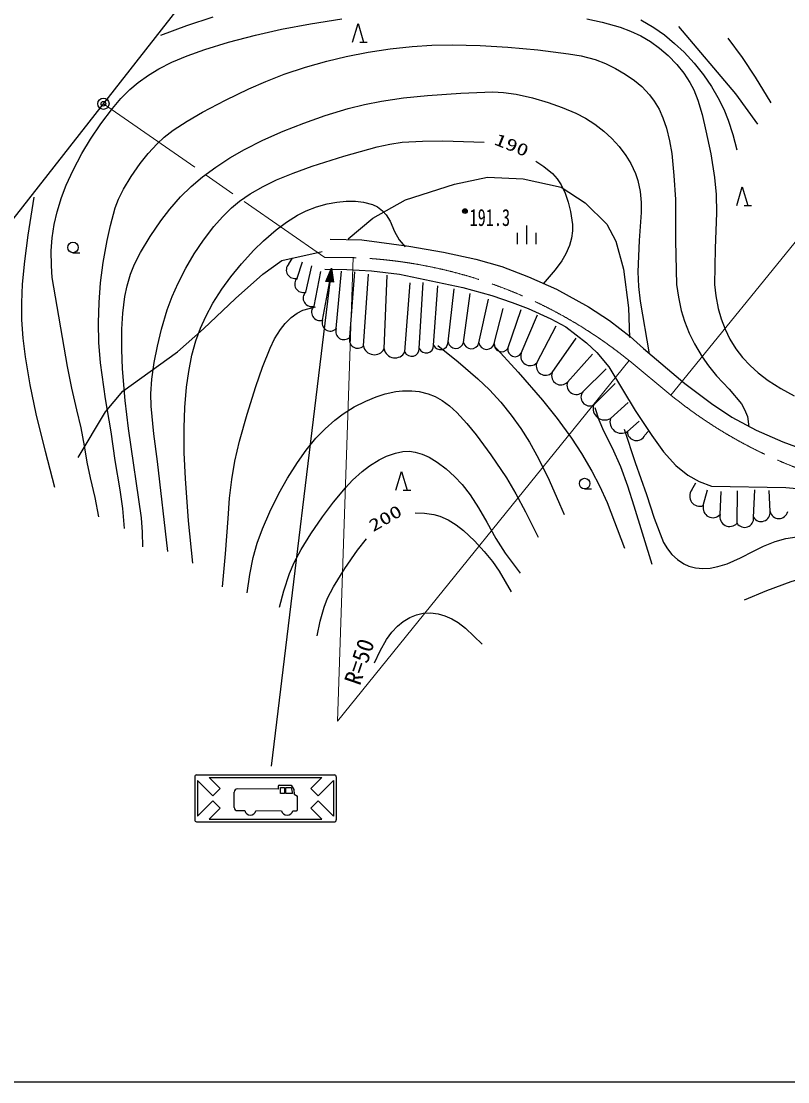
# Model space of a CAD drawing. Units: millimetres, scale not verified. Extents: x 40000 to 680000, y 20000 to 380000.
# Drawn here: x 271282 to 353932, y 205000 to 319313 of the extents above; entities that cross this region are included whole.
import ezdxf
from ezdxf.enums import TextEntityAlignment as Align

# ---------------------------------------------------------------- set-up
doc = ezdxf.new("R2010")
doc.units = ezdxf.units.MM
doc.header["$LTSCALE"] = 1000
doc.header["$PDMODE"] = 32
doc.header["$PDSIZE"] = 500
doc.linetypes.add('CHAIN', pattern=[18.5, 12, -1.5, 3.5, -1.5])
for name, color, linetype, lineweight in [('M-BGD', 7, 'Continuous', 25), ('M-BMK', 2, 'CHAIN', 13), ('M-BMK-HTXT', 7, 'Continuous', 13), ('M-BMK-SRVR', 3, 'Continuous', 25), ('M-STR-STRC', 7, 'Continuous', 25), ('M-TTL-BAND', 7, 'Continuous', 25)]:
    doc.layers.add(name, color=color, linetype=linetype, lineweight=lineweight)
doc.layers.add('M-OTRS', color=6, linetype='Continuous')
doc.styles.add('ＭＳ ゴシック', font='')
doc.styles.get('ＭＳ ゴシック').set_extended_font_data('MS Gothic')

msp = doc.modelspace()

# ---------------------------------------------------------------- linework, layer by layer
at = {"layer": 'M-BGD'}
for p, q in [((259431, 283963), (307455, 345300)), ((306998, 317058), (307597, 319054)), ((307597, 319054), (308195, 317058)), ((307796, 317058), (308595, 317058)), ((317983, 301739), (321569, 302507)), ((321569, 302507), (325411, 302314)), ((325411, 302314), (329509, 301417)), ((312732, 300075), (317983, 301739)), ((329509, 301417), (332070, 299751)), ((348427, 299461), (349026, 301457)), ((349026, 301457), (349625, 299461)), ((309210, 298091), (312732, 300075)), ((332070, 299751), (334439, 297446)), ((349226, 299461), (350024, 299461)), ((306520, 295850), (309210, 298091)), ((325769, 297295), (325769, 295299)), ((334439, 297446), (335399, 295589)), ((324771, 296497), (324771, 295299)), ((326767, 296496), (326767, 295298)), ((304602, 295818), (308013, 295737)), ((308013, 295737), (313091, 295083)), ((313091, 295083), (316818, 294427)), ((335399, 295589), (336231, 292579)), ((276866, 294357), (277614, 294357)), ((299382, 293518), (303733, 294477)), ((316818, 294427), (320300, 293655)), ((297334, 292047), (299382, 293518)), ((300142, 293145), (300534, 293776)), ((301051, 291633), (301609, 293386)), ((301960, 290121), (302616, 292943)), ((320300, 293655), (323107, 292868)), ((323107, 292868), (325974, 291747)), ((294390, 289424), (297334, 292047)), ((302869, 288610), (303596, 292338)), ((303778, 287098), (304751, 292257)), ((304033, 292602), (306383, 292551)), ((305247, 286176), (305832, 292378)), ((306383, 292551), (309036, 292416)), ((306715, 285253), (307267, 292296)), ((308184, 284331), (308742, 292050)), ((309036, 292416), (312057, 292046)), ((310412, 283998), (310750, 291927)), ((312057, 292046), (318894, 290626)), ((325974, 291747), (328998, 290443)), ((336231, 292579), (336742, 288417)), ((312641, 283664), (313209, 291107)), ((314195, 284023), (314603, 291147)), ((315749, 284381), (316201, 290778)), ((317303, 284739), (317964, 290450)), ((318894, 290626), (322029, 289734)), ((328998, 290443), (332458, 288545)), ((290935, 286162), (294390, 289424)), ((318966, 284688), (319685, 289958)), ((320629, 284636), (321652, 289343)), ((322029, 289734), (324228, 289012)), ((322292, 284585), (323250, 288359)), ((323747, 284052), (325177, 288235)), ((324228, 289012), (325927, 288348)), ((325927, 288348), (328395, 287223)), ((332458, 288545), (334701, 287054)), ((336742, 288417), (336870, 285215)), ((325202, 283518), (326953, 287658)), ((328395, 287223), (330018, 286356)), ((334701, 287054), (336920, 285318)), ((288119, 283667), (290935, 286162)), ((326861, 282483), (328946, 286482)), ((330018, 286356), (332233, 284643)), ((328521, 281448), (331128, 285160)), ((332233, 284643), (333341, 283602)), ((336920, 285318), (338390, 284031)), ((282231, 279445), (288119, 283667)), ((333341, 283602), (334644, 282073)), ((338390, 284031), (342849, 280259)), ((330181, 280413), (332881, 283408)), ((331841, 279378), (334350, 281834)), ((334644, 282073), (337481, 277345)), ((332988, 277943), (335315, 280281)), ((342849, 280259), (345713, 278100)), ((280376, 277206), (282231, 279445)), ((334812, 276508), (336721, 278224)), ((345713, 278100), (347886, 276644)), ((277431, 272279), (280376, 277206)), ((337481, 277345), (339285, 274655)), ((347886, 276644), (350535, 275227)), ((336635, 275073), (337895, 276209)), ((338521, 274704), (338861, 275076)), ((339285, 274655), (340523, 272913)), ((350535, 275227), (353394, 273967)), ((353394, 273967), (356411, 272865)), ((340523, 272913), (341878, 271439)), ((341878, 271439), (343154, 270391)), ((311679, 268784), (312279, 270780)), ((312279, 270780), (312877, 268784)), ((343154, 270391), (344389, 269719)), ((312478, 268784), (313276, 268784)), ((332027, 268905), (332776, 268905)), ((343596, 268793), (344010, 269554)), ((344389, 269719), (345719, 269182)), ((344825, 267102), (345280, 268816)), ((345719, 269182), (353706, 269055)), ((348462, 265206), (348518, 268693)), ((350241, 265839), (350363, 268815)), ((352020, 266472), (351920, 268733)), ((353706, 269055), (357359, 268718)), ((346644, 266154), (346756, 268611))]:
    msp.add_line(p, q, dxfattribs=at)
for points in [[(279664, 265903), (279268, 267965), (278749, 270099), (278379, 271769), (278094, 273543), (277746, 275478), (277292, 277422), (276723, 279750), (276263, 282096), (274636, 291676), (274537, 292953), (274525, 294552), (274621, 295949), (274836, 297402), (275144, 298768), (275609, 300300), (276127, 301642), (276879, 303275), (277823, 305037), (278763, 306585), (279877, 308240), (281118, 309899), (282023, 310967), (283003, 311962), (283877, 312702), (285019, 313513), (286104, 314165), (287532, 314884), (289189, 315583), (291072, 316258), (293649, 317050), (296538, 317823), (299345, 318444), (302485, 319029), (305837, 319558)], [(286348, 317814), (289156, 318854), (291992, 319797)], [(332249, 319573), (333928, 319210), (335853, 318670), (336978, 318256), (338096, 317732), (339126, 317118), (340101, 316414), (341017, 315627), (341971, 314648), (342728, 313709), (343385, 312707), (343799, 311915), (344241, 310805), (344690, 309272), (345092, 307508), (345619, 305003), (346043, 302454), (346196, 300643), (346247, 298646), (346085, 294813), (346041, 290919), (346170, 289727), (346433, 288350), (346742, 287248), (347168, 286123), (347697, 285041), (348328, 284016), (349041, 283084), (349860, 282206), (350753, 281405), (351828, 280595), (353173, 279734), (354633, 278932)], [(338099, 319467), (339472, 318646), (340621, 317840), (341735, 316927), (342753, 315965), (343837, 314786), (344834, 313530), (345690, 312284), (346403, 311077), (347023, 309823), (347502, 308631), (347991, 307112), (348451, 305439)], [(342153, 318751), (348277, 311483), (350668, 308200)], [(282433, 264618), (282229, 266805), (281939, 268815), (281402, 271964), (280978, 275049), (280371, 278596), (279819, 282500), (279669, 284692), (279626, 286803), (279688, 288999), (279847, 291124), (280126, 293300), (280542, 295660), (280895, 297287), (281430, 299215), (281775, 300135), (282303, 301204), (283141, 302568), (284124, 303963), (284988, 305070), (285924, 306104), (286712, 306831), (287660, 307559), (289169, 308541), (290830, 309497), (293304, 310815), (295816, 312031), (297642, 312829), (299651, 313593), (301924, 314353), (304227, 315016), (306328, 315521), (308684, 315979), (311057, 316333), (313442, 316584), (315566, 316717), (317763, 316752), (320758, 316680), (323749, 316504), (326984, 316212), (330272, 315811), (331650, 315569), (333165, 315177), (334282, 314753), (335363, 314230), (336404, 313618), (337413, 312908), (338180, 312261), (339008, 311395), (339539, 310683), (340048, 309820), (340471, 308912), (340860, 307796), (341194, 306437), (341423, 305055), (341659, 302676), (341810, 300084), (341823, 295654), (341949, 290943), (342137, 289557), (342441, 288144), (342788, 286996), (343301, 285692), (343874, 284523), (344688, 283142), (345377, 282159), (346255, 281096), (347618, 279642), (348929, 278060), (349280, 277452), (349576, 276705), (349748, 275578)], [(347453, 317477), (348998, 315390), (350427, 313293), (352098, 310507)], [(284401, 262642), (284370, 264239), (284241, 265778), (282850, 275408), (282496, 278446), (282216, 281829), (282125, 283943), (282140, 286138), (282241, 287833), (282464, 289625), (282701, 290801), (283059, 292037), (283507, 293143), (284141, 294387), (285188, 296103), (286340, 297785), (287305, 299059), (288451, 300384), (289601, 301494), (290825, 302524), (292275, 303595), (293787, 304580), (295363, 305481), (297324, 306474), (299512, 307451), (301742, 308335), (304067, 309146), (306550, 309901), (308288, 310344), (310131, 310704), (312498, 311038), (315081, 311293), (318679, 311549), (322118, 311684), (323266, 311628), (324644, 311434), (326399, 311037), (328086, 310546), (329596, 310017), (331066, 309393), (332125, 308847), (333135, 308199), (334088, 307468), (334975, 306655), (335749, 305810), (336474, 304839), (336996, 303977), (337503, 302887), (337757, 302129), (338005, 300954), (338111, 299759), (338111, 298713), (337898, 295690), (337767, 292296), (337845, 290710), (338023, 289125), (338987, 283457)], [(287075, 262139), (285967, 271853), (285572, 274824), (285282, 277806), (285266, 279158), (285368, 280748), (285614, 282530), (285965, 284303), (286406, 286116), (287029, 288221), (287544, 289634), (288192, 291092), (289020, 292686), (289945, 294233), (290952, 295728), (292050, 297169), (292970, 298227), (293963, 299207), (294824, 299923), (295973, 300716), (297362, 301512), (298809, 302213), (300587, 302950), (302656, 303689), (306080, 304763), (309675, 305776), (311037, 306073), (312352, 306259), (314543, 306398), (316756, 306433), (321212, 306273)], [(326777, 304229), (327620, 303659), (328548, 302895), (329084, 302314), (329514, 301665), (329932, 300763), (330249, 299801), (330500, 298803), (330709, 297416), (330710, 296720), (330600, 295931), (330382, 295156), (329984, 294226), (329555, 293480), (328856, 292507), (327573, 291017)], [(274916, 269069), (273885, 272927), (272904, 277001), (272266, 280131), (271757, 283155), (271509, 285138), (271363, 287128), (271343, 288969), (271430, 290965), (271658, 293463), (272018, 296235), (272668, 300341)], [(289777, 260883), (289327, 265452), (288980, 270015), (288863, 272808), (288849, 275493), (288931, 277686), (289116, 279877), (289344, 281543), (289693, 283311), (290112, 284855), (290599, 286230), (291175, 287501), (291939, 288905), (292908, 290429), (293886, 291777), (295023, 293166), (296373, 294636), (297397, 295645), (298763, 296826), (299885, 297664), (301071, 298404), (301992, 298861), (303108, 299288), (304267, 299619), (305324, 299818), (306316, 299910), (307320, 299900), (308173, 299803), (309159, 299549), (309699, 299295), (310243, 298885), (310645, 298437), (311073, 297746), (311527, 296660), (312015, 295740), (312689, 294994)], [(292973, 258341), (293326, 261917), (293594, 265699), (293740, 267890), (293977, 269923), (294326, 271889), (294816, 274034), (295635, 276963), (296575, 279946), (297290, 282011), (298110, 284060), (298607, 285074), (299236, 286102), (299729, 286730), (300375, 287363), (301027, 287834), (301664, 288158), (303000, 288545)], [(316205, 284350), (318397, 282606), (320517, 280785), (321762, 279584), (322980, 278261), (324116, 276863), (325167, 275399), (326099, 273929), (327069, 272186), (328206, 269854), (329333, 267290), (329814, 266159)], [(322177, 284417), (324866, 281468), (327482, 278451), (329055, 276489), (330597, 274389), (331704, 272722), (332822, 270832), (333642, 269250), (334463, 267434), (336339, 262498)], [(295655, 257711), (295924, 259692), (296283, 261510), (296730, 263044), (297303, 264600), (298094, 266431), (299069, 268400), (299999, 270070), (301062, 271762), (301989, 273064), (303063, 274371), (304036, 275374), (305084, 276303), (305998, 276994), (307183, 277732), (308432, 278366), (309551, 278829), (310506, 279139), (311676, 279401), (312395, 279485), (313394, 279483), (314176, 279388), (315151, 279143), (315898, 278851), (316670, 278430), (317475, 277839), (318250, 277137), (319342, 275965), (320350, 274726), (321915, 272575), (323587, 270088), (324625, 268376), (325667, 266445), (327025, 263690)], [(333112, 277671), (333562, 276347), (334075, 275148), (335001, 273319), (335894, 271311), (336653, 269249), (337342, 267077), (339279, 260808)], [(336302, 275351), (337474, 271742), (338695, 268308), (339530, 265747), (340528, 263129), (340950, 262447), (341442, 261843), (342043, 261285), (342715, 260832), (343256, 260581), (343980, 260381), (344768, 260312), (345574, 260368), (346384, 260528), (347384, 260842), (348816, 261467), (350241, 262200), (351297, 262724), (352558, 263225), (353715, 263543), (354906, 263750)], [(299114, 256169), (299583, 257909), (300211, 259801), (300711, 260955), (301454, 262369), (302509, 264075), (303758, 265884), (304950, 267479), (306231, 269010), (307012, 269841), (308048, 270779), (308839, 271388), (309858, 272030), (310677, 272433), (311637, 272772), (312426, 272929), (313153, 272955), (313741, 272880), (314509, 272659), (315250, 272327), (316131, 271800), (317115, 271064), (318012, 270253), (318827, 269376), (319683, 268279), (320598, 266870), (321485, 265307), (322462, 263561), (323470, 261968), (325071, 259832)], [(313750, 266308), (314759, 266289), (315752, 266148), (316408, 265970), (317317, 265568), (318164, 265041), (318959, 264419), (320141, 263297), (321201, 262157), (322083, 261079), (322813, 260019), (324102, 257794)], [(303200, 253056), (303512, 254631), (303934, 256167), (304310, 257113), (304948, 258357), (306171, 260320), (307528, 262287), (308512, 263529)], [(349276, 256934), (351675, 257936), (354293, 258913), (355956, 259420), (357707, 259837), (359283, 260114), (361024, 260313), (363016, 260412), (365213, 260410), (367564, 260341)], [(309372, 250168), (309970, 251439), (310656, 252657), (311246, 253466), (311849, 254106), (312479, 254623), (313170, 255044), (313914, 255345), (314610, 255494), (315418, 255530), (316223, 255435), (316959, 255234), (317696, 254916), (318389, 254509), (319195, 253904), (320969, 252160)]]:
    msp.add_lwpolyline(points, dxfattribs=at)
for centre, radius in [((319124, 298851), 250), ((319124, 298851), 150), ((319124, 298851), 49.9), ((276866, 294926), 569), ((332027, 269474), 569)]:
    msp.add_circle(centre, radius, dxfattribs=at)
for centre, radius, start, end in [((300766, 292491), 904, 133.70515, 288.34438), ((301675, 290979), 904, 133.70515, 288.34438), ((302585, 289468), 904, 133.70515, 288.34438), ((303494, 287956), 904, 133.70515, 288.34438), ((304616, 286802), 889, 160.54505, 315.18427), ((306085, 285880), 889, 160.54505, 315.18427), ((307553, 284958), 889, 160.54505, 315.18427), ((316486, 284735), 817, 205.66466, 0.30389), ((318140, 284901), 853, 190.90534, 345.54458), ((319803, 284849), 853, 190.90534, 345.54458), ((309356, 284554), 1194, 190.76649, 332.21573), ((311585, 284221), 1194, 190.76649, 332.21573), ((313378, 284018), 817, 205.66466, 0.30389), ((314932, 284377), 817, 205.66466, 0.30389), ((321466, 284797), 853, 190.90534, 345.54458), ((323079, 284482), 794, 172.55747, 327.19669), ((324534, 283949), 794, 172.55747, 327.19669), ((326148, 283188), 1002, 160.72828, 315.36751), ((327808, 282152), 1002, 160.72828, 315.36751), ((329467, 281117), 1002, 160.72828, 315.36751), ((331127, 280082), 1002, 160.72828, 315.36751), ((332576, 278789), 942, 141.32984, 295.96909), ((334173, 277573), 1242, 162.65766, 300.95037), ((335997, 276138), 1242, 162.65766, 300.95037), ((337619, 275101), 985, 181.59983, 336.23907), ((344440, 268115), 1083, 141.18833, 290.84575), ((345853, 266857), 1057, 166.57526, 318.35361), ((351059, 266356), 968, 212.27267, 6.91189), ((352977, 266681), 980, 192.26081, 346.90003), ((347672, 265909), 1057, 166.57526, 318.35361), ((349280, 265723), 968, 212.27267, 6.91189)]:
    msp.add_arc(centre, radius, start, end, dxfattribs=at)
at = {"layer": 'M-BMK'}
for p, q in [((280143, 310417), (304008, 293841)), ((304008, 293841), (307075, 293829)), ((336822, 282732), (341322, 279016))]:
    msp.add_line(p, q, dxfattribs=at)
for centre, start, end in [((305387, 243884), 51.02081, 88.06417), ((372832, 317804), 230.90961, 263.99267)]:
    msp.add_arc(centre, 49974, start, end, dxfattribs=at)
at = {"layer": 'M-BMK-HTXT'}
for p, q in [((359261, 301098), (341322, 279016)), ((305387, 243884), (307075, 293829)), ((305387, 243884), (336822, 282732))]:
    msp.add_line(p, q, dxfattribs=at)
at = {"layer": 'M-BMK-SRVR'}
msp.add_circle((280143, 310417), 613, dxfattribs=at)
at = {"layer": 'M-OTRS'}
msp.add_point((280143, 310417), dxfattribs=at)
at = {"layer": 'M-STR-STRC'}
for p, q in [((304719, 292710), (298242, 239002)), ((304124, 291273), (304719, 292710)), ((304719, 292710), (304956, 291173)), ((304250, 291319), (304669, 292294)), ((304376, 291364), (304640, 292056)), ((304502, 291409), (304597, 291699)), ((304597, 291699), (304621, 291394)), ((304640, 292056), (304732, 291321)), ((304669, 292294), (304844, 291247)), ((304956, 291173), (304124, 291273)), ((304844, 291247), (304250, 291319)), ((304732, 291321), (304376, 291364)), ((304621, 291394), (304502, 291409)), ((289989, 237876), (289989, 233223)), ((290189, 238076), (305056, 238073)), ((292739, 236603), (291552, 237791)), ((291552, 237791), (303693, 237789)), ((302506, 236602), (303693, 237789)), ((305256, 237873), (305255, 233220)), ((290294, 237483), (290293, 233616)), ((291956, 235820), (290294, 237483)), ((298972, 236859), (298972, 236557)), ((299084, 236971), (300371, 236970)), ((299245, 236722), (299672, 236722)), ((299245, 236070), (299245, 236722)), ((299672, 236722), (299672, 236070)), ((299826, 236070), (299826, 236734)), ((299826, 236734), (300383, 236733)), ((300371, 236970), (300667, 236508)), ((300383, 236733), (300537, 236070)), ((303289, 235818), (304951, 237480)), ((304951, 237480), (304951, 233614)), ((291956, 235820), (292739, 236603)), ((294246, 234559), (294246, 236222)), ((298972, 236557), (294582, 236558)), ((299672, 236070), (299245, 236070)), ((300537, 236070), (299826, 236070)), ((300667, 236508), (300726, 235999)), ((300726, 235999), (301070, 235780)), ((301070, 234334), (301070, 235780)), ((302506, 236602), (303289, 235818)), ((291956, 235278), (290293, 233616)), ((292739, 234495), (291551, 233308)), ((291956, 235278), (292739, 234495)), ((302505, 234493), (303289, 235276)), ((302505, 234493), (303693, 233305)), ((303289, 235276), (304951, 233614)), ((291551, 233308), (303693, 233305)), ((294581, 234223), (295383, 234223)), ((296591, 234223), (299352, 234222)), ((300561, 234222), (300958, 234222)), ((290188, 233023), (305055, 233020))]:
    msp.add_line(p, q, dxfattribs=at)
for centre, radius, start, end in [((290189, 237876), 200, 89.98966, 179.98966), ((305056, 237873), 200, 359.98966, 89.98966), ((299084, 236859), 112, 89.98966, 179.98966), ((294582, 236222), 336, 89.98966, 179.98966), ((294581, 234559), 336, 179.98966, 269.98966), ((290188, 233223), 200, 179.98966, 269.98966), ((295987, 234341), 616, 191.08167, 348.89766), ((299956, 234340), 616, 191.08167, 348.89766), ((300958, 234334), 112, 269.98966, 359.98966), ((305055, 233220), 200, 269.98966, 359.98966)]:
    msp.add_arc(centre, radius, start, end, dxfattribs=at)
at = {"layer": 'M-TTL-BAND'}
msp.add_line((40000, 205000), (579000, 205000), dxfattribs=at)

# ---------------------------------------------------------------- texts
at = {"layer": 'M-BGD', "style": 'ＭＳ ゴシック'}
for s, height, rotation, width, p in [('190', 1320, 338.19, 1.4, (322026, 305696)), ('191.3', 1833, 359.99, 0.7, (319625, 296695)), ('200', 1320, 29.89, 1.4, (309423, 263892))]:
    msp.add_text(s, height=height, rotation=rotation, dxfattribs=dict(at, width=width)).set_placement(p, align=Align.BOTTOM_LEFT)
at = {"layer": 'M-BMK-HTXT', "style": 'ＭＳ ゴシック'}
msp.add_text('R=50', height=1833, rotation=71.19, dxfattribs=at).set_placement((308321, 247453), align=Align.BOTTOM_LEFT)

doc.saveas('drawing.dxf')
